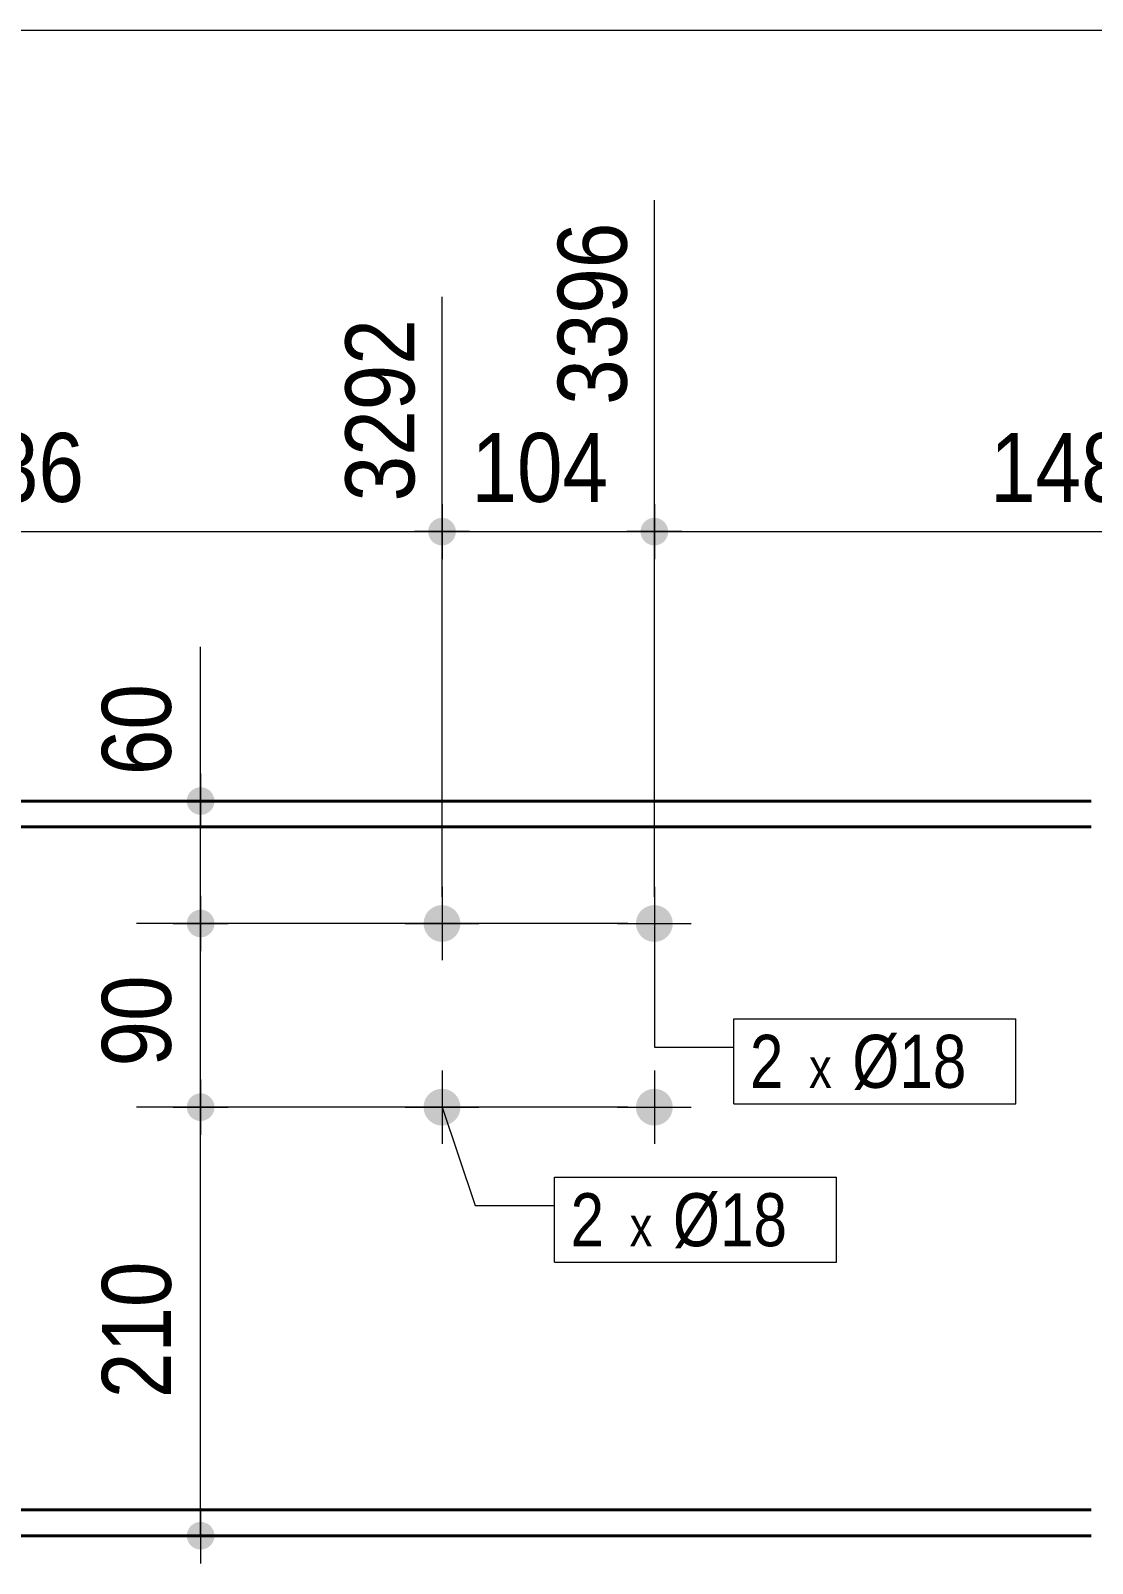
# Model space of a CAD drawing. Header units: millimetres. Extents: x 2 to 287, y 5 to 195.
# Drawn here: x 152.3 to 192.3, y 137.2 to 195 of the extents above; entities that cross this region are included whole.
import ezdxf

# ---------------------------------------------------------------- set-up
doc = ezdxf.new("R2010")
doc.units = ezdxf.units.MM
for name, color, linetype, lineweight in [('Boulon', 7, 'Continuous', 0), ('Cotation', 7, 'Continuous', 0), ('Désignation boulon', 3, 'Continuous', 0), ('Feuille dessin', 5, 'Continuous', 0), ('Piece', 2, 'Continuous', 0)]:
    doc.layers.add(name, color=color, linetype=linetype, lineweight=lineweight)
doc.styles.add('ARIAL', font='ARIAL.TTF')
doc.styles.add('COMIC_SANS_MS', font='COMIC.TTF')

# ---------------------------------------------------------------- blocks, each defined once
blk = doc.blocks.new('*A3')
at = {"layer": 'Boulon'}
for points in [[(175.082, 161.382), (175.085, 161.416), (175.089, 161.449), (175.095, 161.483), (175.102, 161.516), (175.111, 161.549), (175.122, 161.581), (175.134, 161.613), (175.148, 161.644), (175.163, 161.674), (175.18, 161.704), (175.198, 161.733), (175.218, 161.76), (175.238, 161.787), (175.261, 161.813), (175.284, 161.837), (175.309, 161.861), (175.334, 161.883), (175.361, 161.904), (175.389, 161.924), (175.418, 161.942), (175.447, 161.958), (175.478, 161.974), (175.509, 161.987), (175.54, 162), (175.573, 162.01), (175.605, 162.019), (175.639, 162.027), (175.672, 162.033), (175.706, 162.037), (175.74, 162.039), (175.774, 162.04), (175.808, 162.039), (175.841, 162.037), (175.875, 162.033), (175.909, 162.027), (175.942, 162.019), (175.975, 162.01), (176.007, 162), (176.039, 161.987), (176.07, 161.974), (176.1, 161.958), (176.129, 161.942), (176.158, 161.924), (176.186, 161.904), (176.213, 161.883), (176.239, 161.861), (176.263, 161.837), (176.287, 161.813), (176.309, 161.787), (176.33, 161.76), (176.349, 161.733), (176.367, 161.704), (176.384, 161.674), (176.399, 161.644), (176.413, 161.613), (176.425, 161.581), (176.436, 161.549), (176.445, 161.516), (176.453, 161.483), (176.458, 161.449), (176.463, 161.416), (176.465, 161.382), (176.466, 161.348), (176.465, 161.314), (176.463, 161.28), (176.458, 161.246), (176.453, 161.213), (176.445, 161.18), (176.436, 161.147), (176.425, 161.115), (176.413, 161.083), (176.399, 161.052), (176.384, 161.022), (176.367, 160.992), (176.349, 160.963), (176.33, 160.935), (176.309, 160.909), (176.287, 160.883), (176.263, 160.858), (176.239, 160.835), (176.213, 160.813), (176.186, 160.792), (176.158, 160.772), (176.129, 160.754), (176.1, 160.737), (176.07, 160.722), (176.039, 160.708), (176.007, 160.696), (175.975, 160.685), (175.942, 160.676), (175.909, 160.669), (175.875, 160.663), (175.841, 160.659), (175.808, 160.656), (175.774, 160.656), (175.74, 160.656), (175.706, 160.659), (175.672, 160.663), (175.639, 160.669), (175.605, 160.676), (175.573, 160.685), (175.54, 160.696), (175.509, 160.708), (175.478, 160.722), (175.447, 160.737), (175.418, 160.754), (175.389, 160.772), (175.361, 160.792), (175.334, 160.813), (175.309, 160.835), (175.284, 160.858), (175.261, 160.883), (175.238, 160.909), (175.218, 160.935), (175.198, 160.963), (175.18, 160.992), (175.163, 161.022), (175.148, 161.052), (175.134, 161.083), (175.122, 161.115), (175.111, 161.147), (175.102, 161.18), (175.095, 161.213), (175.089, 161.246), (175.085, 161.28), (175.082, 161.314), (175.081, 161.348)], [(175.082, 154.459), (175.085, 154.493), (175.089, 154.526), (175.095, 154.56), (175.102, 154.593), (175.111, 154.626), (175.122, 154.658), (175.134, 154.69), (175.148, 154.721), (175.163, 154.751), (175.18, 154.781), (175.198, 154.809), (175.218, 154.837), (175.238, 154.864), (175.261, 154.89), (175.284, 154.914), (175.309, 154.938), (175.334, 154.96), (175.361, 154.981), (175.389, 155), (175.418, 155.019), (175.447, 155.035), (175.478, 155.051), (175.509, 155.064), (175.54, 155.077), (175.573, 155.087), (175.605, 155.096), (175.639, 155.104), (175.672, 155.11), (175.706, 155.114), (175.74, 155.116), (175.774, 155.117), (175.808, 155.116), (175.841, 155.114), (175.875, 155.11), (175.909, 155.104), (175.942, 155.096), (175.975, 155.087), (176.007, 155.077), (176.039, 155.064), (176.07, 155.051), (176.1, 155.035), (176.129, 155.019), (176.158, 155), (176.186, 154.981), (176.213, 154.96), (176.239, 154.938), (176.263, 154.914), (176.287, 154.89), (176.309, 154.864), (176.33, 154.837), (176.349, 154.809), (176.367, 154.781), (176.384, 154.751), (176.399, 154.721), (176.413, 154.69), (176.425, 154.658), (176.436, 154.626), (176.445, 154.593), (176.453, 154.56), (176.458, 154.526), (176.463, 154.493), (176.465, 154.459), (176.466, 154.425), (176.465, 154.391), (176.463, 154.357), (176.458, 154.323), (176.453, 154.29), (176.445, 154.257), (176.436, 154.224), (176.425, 154.192), (176.413, 154.16), (176.399, 154.129), (176.384, 154.098), (176.367, 154.069), (176.349, 154.04), (176.33, 154.012), (176.309, 153.986), (176.287, 153.96), (176.263, 153.935), (176.239, 153.912), (176.213, 153.89), (176.186, 153.869), (176.158, 153.849), (176.129, 153.831), (176.1, 153.814), (176.07, 153.799), (176.039, 153.785), (176.007, 153.773), (175.975, 153.762), (175.942, 153.753), (175.909, 153.746), (175.875, 153.74), (175.841, 153.736), (175.808, 153.733), (175.774, 153.732), (175.74, 153.733), (175.706, 153.736), (175.672, 153.74), (175.639, 153.746), (175.605, 153.753), (175.573, 153.762), (175.54, 153.773), (175.509, 153.785), (175.478, 153.799), (175.447, 153.814), (175.418, 153.831), (175.389, 153.849), (175.361, 153.869), (175.334, 153.89), (175.309, 153.912), (175.284, 153.935), (175.261, 153.96), (175.238, 153.986), (175.218, 154.012), (175.198, 154.04), (175.18, 154.069), (175.163, 154.098), (175.148, 154.129), (175.134, 154.16), (175.122, 154.192), (175.111, 154.224), (175.102, 154.257), (175.095, 154.29), (175.089, 154.323), (175.085, 154.357), (175.082, 154.391), (175.081, 154.425)]]:
    blk.add_hatch(color=256, dxfattribs=at).paths.add_polyline_path(points, flags=17)
at = {"layer": 'Boulon', "linetype": 'Continuous', "lineweight": 0}
for p, q in [((175.774, 162.732), (175.774, 159.963)), ((174.389, 161.348), (177.158, 161.348)), ((175.774, 155.809), (175.774, 153.04)), ((174.389, 154.425), (177.158, 154.425))]:
    blk.add_line(p, q, dxfattribs=at)
blk = doc.blocks.new('*A4')
at = {"layer": 'Boulon'}
for points in [[(167.082, 161.382), (167.085, 161.416), (167.089, 161.449), (167.095, 161.483), (167.102, 161.516), (167.111, 161.549), (167.122, 161.581), (167.134, 161.613), (167.148, 161.644), (167.163, 161.674), (167.18, 161.704), (167.198, 161.733), (167.218, 161.76), (167.238, 161.787), (167.261, 161.813), (167.284, 161.837), (167.309, 161.861), (167.334, 161.883), (167.361, 161.904), (167.389, 161.924), (167.418, 161.942), (167.447, 161.958), (167.478, 161.974), (167.509, 161.987), (167.54, 162), (167.573, 162.01), (167.605, 162.019), (167.639, 162.027), (167.672, 162.033), (167.706, 162.037), (167.74, 162.039), (167.774, 162.04), (167.808, 162.039), (167.841, 162.037), (167.875, 162.033), (167.909, 162.027), (167.942, 162.019), (167.975, 162.01), (168.007, 162), (168.039, 161.987), (168.07, 161.974), (168.1, 161.958), (168.129, 161.942), (168.158, 161.924), (168.186, 161.904), (168.213, 161.883), (168.239, 161.861), (168.263, 161.837), (168.287, 161.813), (168.309, 161.787), (168.33, 161.76), (168.349, 161.733), (168.367, 161.704), (168.384, 161.674), (168.399, 161.644), (168.413, 161.613), (168.425, 161.581), (168.436, 161.549), (168.445, 161.516), (168.453, 161.483), (168.458, 161.449), (168.463, 161.416), (168.465, 161.382), (168.466, 161.348), (168.465, 161.314), (168.463, 161.28), (168.458, 161.246), (168.453, 161.213), (168.445, 161.18), (168.436, 161.147), (168.425, 161.115), (168.413, 161.083), (168.399, 161.052), (168.384, 161.022), (168.367, 160.992), (168.349, 160.963), (168.33, 160.935), (168.309, 160.909), (168.287, 160.883), (168.263, 160.858), (168.239, 160.835), (168.213, 160.813), (168.186, 160.792), (168.158, 160.772), (168.129, 160.754), (168.1, 160.737), (168.07, 160.722), (168.039, 160.708), (168.007, 160.696), (167.975, 160.685), (167.942, 160.676), (167.909, 160.669), (167.875, 160.663), (167.841, 160.659), (167.808, 160.656), (167.774, 160.656), (167.74, 160.656), (167.706, 160.659), (167.672, 160.663), (167.639, 160.669), (167.605, 160.676), (167.573, 160.685), (167.54, 160.696), (167.509, 160.708), (167.478, 160.722), (167.447, 160.737), (167.418, 160.754), (167.389, 160.772), (167.361, 160.792), (167.334, 160.813), (167.309, 160.835), (167.284, 160.858), (167.261, 160.883), (167.238, 160.909), (167.218, 160.935), (167.198, 160.963), (167.18, 160.992), (167.163, 161.022), (167.148, 161.052), (167.134, 161.083), (167.122, 161.115), (167.111, 161.147), (167.102, 161.18), (167.095, 161.213), (167.089, 161.246), (167.085, 161.28), (167.082, 161.314), (167.081, 161.348)], [(167.082, 154.459), (167.085, 154.493), (167.089, 154.526), (167.095, 154.56), (167.102, 154.593), (167.111, 154.626), (167.122, 154.658), (167.134, 154.69), (167.148, 154.721), (167.163, 154.751), (167.18, 154.781), (167.198, 154.809), (167.218, 154.837), (167.238, 154.864), (167.261, 154.89), (167.284, 154.914), (167.309, 154.938), (167.334, 154.96), (167.361, 154.981), (167.389, 155), (167.418, 155.019), (167.447, 155.035), (167.478, 155.051), (167.509, 155.064), (167.54, 155.077), (167.573, 155.087), (167.605, 155.096), (167.639, 155.104), (167.672, 155.11), (167.706, 155.114), (167.74, 155.116), (167.774, 155.117), (167.808, 155.116), (167.841, 155.114), (167.875, 155.11), (167.909, 155.104), (167.942, 155.096), (167.975, 155.087), (168.007, 155.077), (168.039, 155.064), (168.07, 155.051), (168.1, 155.035), (168.129, 155.019), (168.158, 155), (168.186, 154.981), (168.213, 154.96), (168.239, 154.938), (168.263, 154.914), (168.287, 154.89), (168.309, 154.864), (168.33, 154.837), (168.349, 154.809), (168.367, 154.781), (168.384, 154.751), (168.399, 154.721), (168.413, 154.69), (168.425, 154.658), (168.436, 154.626), (168.445, 154.593), (168.453, 154.56), (168.458, 154.526), (168.463, 154.493), (168.465, 154.459), (168.466, 154.425), (168.465, 154.391), (168.463, 154.357), (168.458, 154.323), (168.453, 154.29), (168.445, 154.257), (168.436, 154.224), (168.425, 154.192), (168.413, 154.16), (168.399, 154.129), (168.384, 154.098), (168.367, 154.069), (168.349, 154.04), (168.33, 154.012), (168.309, 153.986), (168.287, 153.96), (168.263, 153.935), (168.239, 153.912), (168.213, 153.89), (168.186, 153.869), (168.158, 153.849), (168.129, 153.831), (168.1, 153.814), (168.07, 153.799), (168.039, 153.785), (168.007, 153.773), (167.975, 153.762), (167.942, 153.753), (167.909, 153.746), (167.875, 153.74), (167.841, 153.736), (167.808, 153.733), (167.774, 153.732), (167.74, 153.733), (167.706, 153.736), (167.672, 153.74), (167.639, 153.746), (167.605, 153.753), (167.573, 153.762), (167.54, 153.773), (167.509, 153.785), (167.478, 153.799), (167.447, 153.814), (167.418, 153.831), (167.389, 153.849), (167.361, 153.869), (167.334, 153.89), (167.309, 153.912), (167.284, 153.935), (167.261, 153.96), (167.238, 153.986), (167.218, 154.012), (167.198, 154.04), (167.18, 154.069), (167.163, 154.098), (167.148, 154.129), (167.134, 154.16), (167.122, 154.192), (167.111, 154.224), (167.102, 154.257), (167.095, 154.29), (167.089, 154.323), (167.085, 154.357), (167.082, 154.391), (167.081, 154.425)]]:
    blk.add_hatch(color=256, dxfattribs=at).paths.add_polyline_path(points, flags=17)
at = {"layer": 'Boulon', "linetype": 'Continuous', "lineweight": 0}
for p, q in [((167.774, 162.732), (167.774, 159.963)), ((166.389, 161.348), (169.158, 161.348)), ((167.774, 155.809), (167.774, 153.04)), ((166.389, 154.425), (169.158, 154.425))]:
    blk.add_line(p, q, dxfattribs=at)
blk = doc.blocks.new('*A11')
at = {"layer": 'Piece', "color": 2, "linetype": 'Continuous', "lineweight": 40}
for p, q in [((192.224072, 165.963263), (151.323086, 165.963263)), ((192.224072, 164.98634), (151.323086, 164.98634)), ((192.224072, 139.247878), (151.323086, 139.247878)), ((151.323086, 138.270955), (192.224072, 138.270955))]:
    blk.add_line(p, q, dxfattribs=at)
blk = doc.blocks.new('*A23')
at = {"layer": 'Feuille dessin', "linetype": 'Continuous', "lineweight": 0}
blk.add_line((282, 195), (5, 195), dxfattribs=at)
blk = doc.blocks.new('*A34')
at = {"layer": 'Cotation'}
for points in [[(134.747, 175.598), (134.722, 175.6), (134.696, 175.603), (134.671, 175.607), (134.646, 175.613), (134.622, 175.62), (134.597, 175.628), (134.574, 175.637), (134.55, 175.647), (134.527, 175.659), (134.505, 175.671), (134.484, 175.685), (134.463, 175.699), (134.443, 175.715), (134.423, 175.732), (134.405, 175.749), (134.387, 175.768), (134.371, 175.787), (134.355, 175.807), (134.34, 175.828), (134.327, 175.85), (134.314, 175.872), (134.303, 175.895), (134.292, 175.918), (134.283, 175.942), (134.275, 175.966), (134.268, 175.991), (134.263, 176.016), (134.258, 176.041), (134.255, 176.066), (134.253, 176.092), (134.253, 176.117), (134.253, 176.143), (134.255, 176.168), (134.258, 176.193), (134.263, 176.219), (134.268, 176.243), (134.275, 176.268), (134.283, 176.292), (134.292, 176.316), (134.303, 176.339), (134.314, 176.362), (134.327, 176.384), (134.34, 176.406), (134.355, 176.427), (134.371, 176.447), (134.387, 176.466), (134.405, 176.485), (134.423, 176.502), (134.443, 176.519), (134.463, 176.535), (134.484, 176.549), (134.505, 176.563), (134.527, 176.576), (134.55, 176.587), (134.574, 176.598), (134.597, 176.607), (134.622, 176.615), (134.646, 176.622), (134.671, 176.627), (134.696, 176.631), (134.722, 176.635), (134.747, 176.636), (134.773, 176.637), (134.798, 176.636), (134.824, 176.635), (134.849, 176.631), (134.874, 176.627), (134.899, 176.622), (134.924, 176.615), (134.948, 176.607), (134.972, 176.598), (134.995, 176.587), (135.018, 176.576), (135.04, 176.563), (135.061, 176.549), (135.082, 176.535), (135.102, 176.519), (135.122, 176.502), (135.14, 176.485), (135.158, 176.466), (135.175, 176.447), (135.19, 176.427), (135.205, 176.406), (135.219, 176.384), (135.231, 176.362), (135.243, 176.339), (135.253, 176.316), (135.262, 176.292), (135.27, 176.268), (135.277, 176.243), (135.283, 176.219), (135.287, 176.193), (135.29, 176.168), (135.292, 176.143), (135.293, 176.117), (135.292, 176.092), (135.29, 176.066), (135.287, 176.041), (135.283, 176.016), (135.277, 175.991), (135.27, 175.966), (135.262, 175.942), (135.253, 175.918), (135.243, 175.895), (135.231, 175.872), (135.219, 175.85), (135.205, 175.828), (135.19, 175.807), (135.175, 175.787), (135.158, 175.768), (135.14, 175.749), (135.122, 175.732), (135.102, 175.715), (135.082, 175.699), (135.061, 175.685), (135.04, 175.671), (135.018, 175.659), (134.995, 175.647), (134.972, 175.637), (134.948, 175.628), (134.924, 175.62), (134.899, 175.613), (134.874, 175.607), (134.849, 175.603), (134.824, 175.6), (134.798, 175.598), (134.773, 175.597)], [(167.748, 175.598), (167.723, 175.6), (167.697, 175.603), (167.672, 175.607), (167.647, 175.613), (167.623, 175.62), (167.598, 175.628), (167.575, 175.637), (167.551, 175.647), (167.528, 175.659), (167.506, 175.671), (167.485, 175.685), (167.464, 175.699), (167.444, 175.715), (167.424, 175.732), (167.406, 175.749), (167.388, 175.768), (167.372, 175.787), (167.356, 175.807), (167.341, 175.828), (167.328, 175.85), (167.315, 175.872), (167.304, 175.895), (167.293, 175.918), (167.284, 175.942), (167.276, 175.966), (167.269, 175.991), (167.264, 176.016), (167.259, 176.041), (167.256, 176.066), (167.254, 176.092), (167.254, 176.117), (167.254, 176.143), (167.256, 176.168), (167.259, 176.193), (167.264, 176.219), (167.269, 176.243), (167.276, 176.268), (167.284, 176.292), (167.293, 176.316), (167.304, 176.339), (167.315, 176.362), (167.328, 176.384), (167.341, 176.406), (167.356, 176.427), (167.372, 176.447), (167.388, 176.466), (167.406, 176.485), (167.424, 176.502), (167.444, 176.519), (167.464, 176.535), (167.485, 176.549), (167.506, 176.563), (167.528, 176.576), (167.551, 176.587), (167.575, 176.598), (167.598, 176.607), (167.623, 176.615), (167.647, 176.622), (167.672, 176.627), (167.697, 176.631), (167.723, 176.635), (167.748, 176.636), (167.774, 176.637), (167.799, 176.636), (167.825, 176.635), (167.85, 176.631), (167.875, 176.627), (167.9, 176.622), (167.925, 176.615), (167.949, 176.607), (167.973, 176.598), (167.996, 176.587), (168.019, 176.576), (168.041, 176.563), (168.062, 176.549), (168.083, 176.535), (168.103, 176.519), (168.123, 176.502), (168.141, 176.485), (168.159, 176.466), (168.176, 176.447), (168.191, 176.427), (168.206, 176.406), (168.22, 176.384), (168.232, 176.362), (168.244, 176.339), (168.254, 176.316), (168.263, 176.292), (168.271, 176.268), (168.278, 176.243), (168.284, 176.219), (168.288, 176.193), (168.291, 176.168), (168.293, 176.143), (168.294, 176.117), (168.293, 176.092), (168.291, 176.066), (168.288, 176.041), (168.284, 176.016), (168.278, 175.991), (168.271, 175.966), (168.263, 175.942), (168.254, 175.918), (168.244, 175.895), (168.232, 175.872), (168.22, 175.85), (168.206, 175.828), (168.191, 175.807), (168.176, 175.787), (168.159, 175.768), (168.141, 175.749), (168.123, 175.732), (168.103, 175.715), (168.083, 175.699), (168.062, 175.685), (168.041, 175.671), (168.019, 175.659), (167.996, 175.647), (167.973, 175.637), (167.949, 175.628), (167.925, 175.62), (167.9, 175.613), (167.875, 175.607), (167.85, 175.603), (167.825, 175.6), (167.799, 175.598), (167.774, 175.597)]]:
    blk.add_hatch(color=256, dxfattribs=at).paths.add_polyline_path(points, flags=17)
at = {"layer": 'Cotation', "linetype": 'Continuous', "lineweight": 0}
for p, q in [((134.773, 162.348), (134.773, 188.611)), ((167.774, 162.348), (167.774, 184.971)), ((134.773, 177.157), (134.773, 175.077)), ((167.774, 177.157), (167.774, 175.077)), ((135.813, 176.117), (133.733, 176.117)), ((134.773, 176.117), (133.733, 176.117)), ((134.773, 176.117), (167.774, 176.117)), ((168.814, 176.117), (166.734, 176.117)), ((167.774, 176.117), (168.814, 176.117))]:
    blk.add_line(p, q, dxfattribs=at)
at = {"layer": 'Cotation'}
for p in [(134.773, 176.117), (167.774, 176.117)]:
    blk.add_point(p, dxfattribs=at)
at = {"layer": 'Cotation', "style": 'ARIAL', "width": 0.85}
blk.add_text('3292', height=2.6, rotation=90.00021, dxfattribs=at).set_placement((166.734, 177.257))
blk.add_text('1136', height=2.6, dxfattribs=at).set_placement((147.416, 177.237))
blk = doc.blocks.new('*A35')
at = {"layer": 'Cotation'}
for points in [[(167.748, 175.598), (167.723, 175.6), (167.697, 175.603), (167.672, 175.607), (167.647, 175.613), (167.623, 175.62), (167.598, 175.628), (167.575, 175.637), (167.551, 175.647), (167.528, 175.659), (167.506, 175.671), (167.485, 175.685), (167.464, 175.699), (167.444, 175.715), (167.424, 175.732), (167.406, 175.749), (167.388, 175.768), (167.372, 175.787), (167.356, 175.807), (167.341, 175.828), (167.328, 175.85), (167.315, 175.872), (167.304, 175.895), (167.293, 175.918), (167.284, 175.942), (167.276, 175.966), (167.269, 175.991), (167.264, 176.016), (167.259, 176.041), (167.256, 176.066), (167.254, 176.092), (167.254, 176.117), (167.254, 176.143), (167.256, 176.168), (167.259, 176.193), (167.264, 176.219), (167.269, 176.243), (167.276, 176.268), (167.284, 176.292), (167.293, 176.316), (167.304, 176.339), (167.315, 176.362), (167.328, 176.384), (167.341, 176.406), (167.356, 176.427), (167.372, 176.447), (167.388, 176.466), (167.406, 176.485), (167.424, 176.502), (167.444, 176.519), (167.464, 176.535), (167.485, 176.549), (167.506, 176.563), (167.528, 176.576), (167.551, 176.587), (167.575, 176.598), (167.598, 176.607), (167.623, 176.615), (167.647, 176.622), (167.672, 176.627), (167.697, 176.631), (167.723, 176.635), (167.748, 176.636), (167.774, 176.637), (167.799, 176.636), (167.825, 176.635), (167.85, 176.631), (167.875, 176.627), (167.9, 176.622), (167.925, 176.615), (167.949, 176.607), (167.973, 176.598), (167.996, 176.587), (168.019, 176.576), (168.041, 176.563), (168.062, 176.549), (168.083, 176.535), (168.103, 176.519), (168.123, 176.502), (168.141, 176.485), (168.159, 176.466), (168.176, 176.447), (168.191, 176.427), (168.206, 176.406), (168.22, 176.384), (168.232, 176.362), (168.244, 176.339), (168.254, 176.316), (168.263, 176.292), (168.271, 176.268), (168.278, 176.243), (168.284, 176.219), (168.288, 176.193), (168.291, 176.168), (168.293, 176.143), (168.294, 176.117), (168.293, 176.092), (168.291, 176.066), (168.288, 176.041), (168.284, 176.016), (168.278, 175.991), (168.271, 175.966), (168.263, 175.942), (168.254, 175.918), (168.244, 175.895), (168.232, 175.872), (168.22, 175.85), (168.206, 175.828), (168.191, 175.807), (168.176, 175.787), (168.159, 175.768), (168.141, 175.749), (168.123, 175.732), (168.103, 175.715), (168.083, 175.699), (168.062, 175.685), (168.041, 175.671), (168.019, 175.659), (167.996, 175.647), (167.973, 175.637), (167.949, 175.628), (167.925, 175.62), (167.9, 175.613), (167.875, 175.607), (167.85, 175.603), (167.825, 175.6), (167.799, 175.598), (167.774, 175.597)], [(175.748, 175.598), (175.723, 175.6), (175.697, 175.603), (175.672, 175.607), (175.647, 175.613), (175.623, 175.62), (175.598, 175.628), (175.575, 175.637), (175.551, 175.647), (175.528, 175.659), (175.506, 175.671), (175.485, 175.685), (175.464, 175.699), (175.444, 175.715), (175.424, 175.732), (175.406, 175.749), (175.388, 175.768), (175.372, 175.787), (175.356, 175.807), (175.341, 175.828), (175.328, 175.85), (175.315, 175.872), (175.304, 175.895), (175.293, 175.918), (175.284, 175.942), (175.276, 175.966), (175.269, 175.991), (175.264, 176.016), (175.259, 176.041), (175.256, 176.066), (175.254, 176.092), (175.254, 176.117), (175.254, 176.143), (175.256, 176.168), (175.259, 176.193), (175.264, 176.219), (175.269, 176.243), (175.276, 176.268), (175.284, 176.292), (175.293, 176.316), (175.304, 176.339), (175.315, 176.362), (175.328, 176.384), (175.341, 176.406), (175.356, 176.427), (175.372, 176.447), (175.388, 176.466), (175.406, 176.485), (175.424, 176.502), (175.444, 176.519), (175.464, 176.535), (175.485, 176.549), (175.506, 176.563), (175.528, 176.576), (175.551, 176.587), (175.575, 176.598), (175.598, 176.607), (175.623, 176.615), (175.647, 176.622), (175.672, 176.627), (175.697, 176.631), (175.723, 176.635), (175.748, 176.636), (175.774, 176.637), (175.799, 176.636), (175.825, 176.635), (175.85, 176.631), (175.875, 176.627), (175.9, 176.622), (175.925, 176.615), (175.949, 176.607), (175.973, 176.598), (175.996, 176.587), (176.019, 176.576), (176.041, 176.563), (176.062, 176.549), (176.083, 176.535), (176.103, 176.519), (176.123, 176.502), (176.141, 176.485), (176.159, 176.466), (176.176, 176.447), (176.191, 176.427), (176.206, 176.406), (176.22, 176.384), (176.232, 176.362), (176.244, 176.339), (176.254, 176.316), (176.263, 176.292), (176.271, 176.268), (176.278, 176.243), (176.284, 176.219), (176.288, 176.193), (176.291, 176.168), (176.293, 176.143), (176.294, 176.117), (176.293, 176.092), (176.291, 176.066), (176.288, 176.041), (176.284, 176.016), (176.278, 175.991), (176.271, 175.966), (176.263, 175.942), (176.254, 175.918), (176.244, 175.895), (176.232, 175.872), (176.22, 175.85), (176.206, 175.828), (176.191, 175.807), (176.176, 175.787), (176.159, 175.768), (176.141, 175.749), (176.123, 175.732), (176.103, 175.715), (176.083, 175.699), (176.062, 175.685), (176.041, 175.671), (176.019, 175.659), (175.996, 175.647), (175.973, 175.637), (175.949, 175.628), (175.925, 175.62), (175.9, 175.613), (175.875, 175.607), (175.85, 175.603), (175.825, 175.6), (175.799, 175.598), (175.774, 175.597)]]:
    blk.add_hatch(color=256, dxfattribs=at).paths.add_polyline_path(points, flags=17)
at = {"layer": 'Cotation', "linetype": 'Continuous', "lineweight": 0}
for p, q in [((175.774, 162.348), (175.774, 188.611)), ((167.774, 162.348), (167.774, 184.971)), ((167.774, 177.157), (167.774, 175.077)), ((175.774, 177.157), (175.774, 175.077)), ((168.814, 176.117), (166.734, 176.117)), ((167.774, 176.117), (166.734, 176.117)), ((167.774, 176.117), (175.774, 176.117)), ((176.814, 176.117), (174.734, 176.117)), ((175.774, 176.117), (176.814, 176.117))]:
    blk.add_line(p, q, dxfattribs=at)
at = {"layer": 'Cotation'}
for p in [(167.774, 176.117), (175.774, 176.117)]:
    blk.add_point(p, dxfattribs=at)
at = {"layer": 'Cotation', "style": 'ARIAL', "width": 0.85}
blk.add_text('3396', height=2.6, rotation=90.00021, dxfattribs=at).set_placement((174.734, 180.897))
blk.add_text('104', height=2.6, dxfattribs=at).set_placement((168.881, 177.237))
blk = doc.blocks.new('*A36')
at = {"layer": 'Cotation'}
for points in [[(175.748, 175.598), (175.723, 175.6), (175.697, 175.603), (175.672, 175.607), (175.647, 175.613), (175.623, 175.62), (175.598, 175.628), (175.575, 175.637), (175.551, 175.647), (175.528, 175.659), (175.506, 175.671), (175.485, 175.685), (175.464, 175.699), (175.444, 175.715), (175.424, 175.732), (175.406, 175.749), (175.388, 175.768), (175.372, 175.787), (175.356, 175.807), (175.341, 175.828), (175.328, 175.85), (175.315, 175.872), (175.304, 175.895), (175.293, 175.918), (175.284, 175.942), (175.276, 175.966), (175.269, 175.991), (175.264, 176.016), (175.259, 176.041), (175.256, 176.066), (175.254, 176.092), (175.254, 176.117), (175.254, 176.143), (175.256, 176.168), (175.259, 176.193), (175.264, 176.219), (175.269, 176.243), (175.276, 176.268), (175.284, 176.292), (175.293, 176.316), (175.304, 176.339), (175.315, 176.362), (175.328, 176.384), (175.341, 176.406), (175.356, 176.427), (175.372, 176.447), (175.388, 176.466), (175.406, 176.485), (175.424, 176.502), (175.444, 176.519), (175.464, 176.535), (175.485, 176.549), (175.506, 176.563), (175.528, 176.576), (175.551, 176.587), (175.575, 176.598), (175.598, 176.607), (175.623, 176.615), (175.647, 176.622), (175.672, 176.627), (175.697, 176.631), (175.723, 176.635), (175.748, 176.636), (175.774, 176.637), (175.799, 176.636), (175.825, 176.635), (175.85, 176.631), (175.875, 176.627), (175.9, 176.622), (175.925, 176.615), (175.949, 176.607), (175.973, 176.598), (175.996, 176.587), (176.019, 176.576), (176.041, 176.563), (176.062, 176.549), (176.083, 176.535), (176.103, 176.519), (176.123, 176.502), (176.141, 176.485), (176.159, 176.466), (176.176, 176.447), (176.191, 176.427), (176.206, 176.406), (176.22, 176.384), (176.232, 176.362), (176.244, 176.339), (176.254, 176.316), (176.263, 176.292), (176.271, 176.268), (176.278, 176.243), (176.284, 176.219), (176.288, 176.193), (176.291, 176.168), (176.293, 176.143), (176.294, 176.117), (176.293, 176.092), (176.291, 176.066), (176.288, 176.041), (176.284, 176.016), (176.278, 175.991), (176.271, 175.966), (176.263, 175.942), (176.254, 175.918), (176.244, 175.895), (176.232, 175.872), (176.22, 175.85), (176.206, 175.828), (176.191, 175.807), (176.176, 175.787), (176.159, 175.768), (176.141, 175.749), (176.123, 175.732), (176.103, 175.715), (176.083, 175.699), (176.062, 175.685), (176.041, 175.671), (176.019, 175.659), (175.996, 175.647), (175.973, 175.637), (175.949, 175.628), (175.925, 175.62), (175.9, 175.613), (175.875, 175.607), (175.85, 175.603), (175.825, 175.6), (175.799, 175.598), (175.774, 175.597)], [(208.749, 175.598), (208.724, 175.6), (208.698, 175.603), (208.673, 175.607), (208.648, 175.613), (208.624, 175.62), (208.599, 175.628), (208.576, 175.637), (208.552, 175.647), (208.529, 175.659), (208.507, 175.671), (208.486, 175.685), (208.465, 175.699), (208.445, 175.715), (208.425, 175.732), (208.407, 175.749), (208.389, 175.768), (208.373, 175.787), (208.357, 175.807), (208.342, 175.828), (208.329, 175.85), (208.316, 175.872), (208.304, 175.895), (208.294, 175.918), (208.285, 175.942), (208.277, 175.966), (208.27, 175.991), (208.265, 176.016), (208.26, 176.041), (208.257, 176.066), (208.255, 176.092), (208.255, 176.117), (208.255, 176.143), (208.257, 176.168), (208.26, 176.193), (208.265, 176.219), (208.27, 176.243), (208.277, 176.268), (208.285, 176.292), (208.294, 176.316), (208.304, 176.339), (208.316, 176.362), (208.329, 176.384), (208.342, 176.406), (208.357, 176.427), (208.373, 176.447), (208.389, 176.466), (208.407, 176.485), (208.425, 176.502), (208.445, 176.519), (208.465, 176.535), (208.486, 176.549), (208.507, 176.563), (208.529, 176.576), (208.552, 176.587), (208.576, 176.598), (208.599, 176.607), (208.624, 176.615), (208.648, 176.622), (208.673, 176.627), (208.698, 176.631), (208.724, 176.635), (208.749, 176.636), (208.775, 176.637), (208.8, 176.636), (208.826, 176.635), (208.851, 176.631), (208.876, 176.627), (208.901, 176.622), (208.926, 176.615), (208.95, 176.607), (208.974, 176.598), (208.997, 176.587), (209.02, 176.576), (209.042, 176.563), (209.063, 176.549), (209.084, 176.535), (209.104, 176.519), (209.124, 176.502), (209.142, 176.485), (209.16, 176.466), (209.177, 176.447), (209.192, 176.427), (209.207, 176.406), (209.221, 176.384), (209.233, 176.362), (209.245, 176.339), (209.255, 176.316), (209.264, 176.292), (209.272, 176.268), (209.279, 176.243), (209.285, 176.219), (209.289, 176.193), (209.292, 176.168), (209.294, 176.143), (209.295, 176.117), (209.294, 176.092), (209.292, 176.066), (209.289, 176.041), (209.285, 176.016), (209.279, 175.991), (209.272, 175.966), (209.264, 175.942), (209.255, 175.918), (209.245, 175.895), (209.233, 175.872), (209.221, 175.85), (209.207, 175.828), (209.192, 175.807), (209.177, 175.787), (209.16, 175.768), (209.142, 175.749), (209.124, 175.732), (209.104, 175.715), (209.084, 175.699), (209.063, 175.685), (209.042, 175.671), (209.02, 175.659), (208.997, 175.647), (208.974, 175.637), (208.95, 175.628), (208.926, 175.62), (208.901, 175.613), (208.876, 175.607), (208.851, 175.603), (208.826, 175.6), (208.8, 175.598), (208.775, 175.597)]]:
    blk.add_hatch(color=256, dxfattribs=at).paths.add_polyline_path(points, flags=17)
at = {"layer": 'Cotation', "linetype": 'Continuous', "lineweight": 0}
for p, q in [((175.774, 162.348), (175.774, 188.611)), ((208.775, 162.348), (208.775, 184.971)), ((175.774, 177.157), (175.774, 175.077)), ((208.775, 177.157), (208.775, 175.077)), ((176.814, 176.117), (174.734, 176.117)), ((175.774, 176.117), (174.734, 176.117)), ((175.774, 176.117), (208.775, 176.117)), ((209.815, 176.117), (207.735, 176.117)), ((208.775, 176.117), (209.815, 176.117))]:
    blk.add_line(p, q, dxfattribs=at)
at = {"layer": 'Cotation'}
for p in [(175.774, 176.117), (208.775, 176.117)]:
    blk.add_point(p, dxfattribs=at)
at = {"layer": 'Cotation', "style": 'ARIAL', "width": 0.85}
blk.add_text('4883', height=2.6, rotation=90.00021, dxfattribs=at).set_placement((207.735, 177.257))
blk.add_text('1487', height=2.6, dxfattribs=at).set_placement((188.417, 177.237))
blk = doc.blocks.new('*A46')
at = {"layer": 'Cotation'}
for points in [[(158.654, 153.905), (158.629, 153.907), (158.604, 153.91), (158.579, 153.915), (158.554, 153.92), (158.529, 153.927), (158.505, 153.935), (158.481, 153.944), (158.458, 153.955), (158.435, 153.966), (158.413, 153.979), (158.391, 153.992), (158.37, 154.007), (158.35, 154.023), (158.331, 154.04), (158.312, 154.057), (158.295, 154.076), (158.278, 154.095), (158.262, 154.115), (158.248, 154.136), (158.234, 154.157), (158.221, 154.18), (158.21, 154.202), (158.2, 154.226), (158.19, 154.25), (158.182, 154.274), (158.176, 154.298), (158.17, 154.323), (158.166, 154.349), (158.163, 154.374), (158.161, 154.399), (158.16, 154.425), (158.161, 154.45), (158.163, 154.476), (158.166, 154.501), (158.17, 154.526), (158.176, 154.551), (158.182, 154.576), (158.19, 154.6), (158.2, 154.624), (158.21, 154.647), (158.221, 154.67), (158.234, 154.692), (158.248, 154.714), (158.262, 154.735), (158.278, 154.755), (158.295, 154.774), (158.312, 154.792), (158.331, 154.81), (158.35, 154.827), (158.37, 154.842), (158.391, 154.857), (158.413, 154.871), (158.435, 154.883), (158.458, 154.895), (158.481, 154.905), (158.505, 154.914), (158.529, 154.922), (158.554, 154.929), (158.579, 154.935), (158.604, 154.939), (158.629, 154.942), (158.654, 154.944), (158.68, 154.945), (158.706, 154.944), (158.731, 154.942), (158.756, 154.939), (158.781, 154.935), (158.806, 154.929), (158.831, 154.922), (158.855, 154.914), (158.879, 154.905), (158.902, 154.895), (158.925, 154.883), (158.947, 154.871), (158.969, 154.857), (158.99, 154.842), (159.01, 154.827), (159.029, 154.81), (159.048, 154.792), (159.065, 154.774), (159.082, 154.755), (159.098, 154.735), (159.112, 154.714), (159.126, 154.692), (159.139, 154.67), (159.15, 154.647), (159.16, 154.624), (159.17, 154.6), (159.178, 154.576), (159.184, 154.551), (159.19, 154.526), (159.194, 154.501), (159.197, 154.476), (159.199, 154.45), (159.2, 154.425), (159.199, 154.399), (159.197, 154.374), (159.194, 154.349), (159.19, 154.323), (159.184, 154.298), (159.178, 154.274), (159.17, 154.25), (159.16, 154.226), (159.15, 154.202), (159.139, 154.18), (159.126, 154.157), (159.112, 154.136), (159.098, 154.115), (159.082, 154.095), (159.065, 154.076), (159.048, 154.057), (159.029, 154.04), (159.01, 154.023), (158.99, 154.007), (158.969, 153.992), (158.947, 153.979), (158.925, 153.966), (158.902, 153.955), (158.879, 153.944), (158.855, 153.935), (158.831, 153.927), (158.806, 153.92), (158.781, 153.915), (158.756, 153.91), (158.731, 153.907), (158.706, 153.905), (158.68, 153.905)], [(158.654, 137.752), (158.629, 137.753), (158.604, 137.757), (158.579, 137.761), (158.554, 137.767), (158.529, 137.773), (158.505, 137.781), (158.481, 137.791), (158.458, 137.801), (158.435, 137.812), (158.413, 137.825), (158.391, 137.839), (158.37, 137.853), (158.35, 137.869), (158.331, 137.886), (158.312, 137.903), (158.295, 137.922), (158.278, 137.941), (158.262, 137.961), (158.248, 137.982), (158.234, 138.004), (158.221, 138.026), (158.21, 138.049), (158.2, 138.072), (158.19, 138.096), (158.182, 138.12), (158.176, 138.145), (158.17, 138.17), (158.166, 138.195), (158.163, 138.22), (158.161, 138.245), (158.16, 138.271), (158.161, 138.296), (158.163, 138.322), (158.166, 138.347), (158.17, 138.372), (158.176, 138.397), (158.182, 138.422), (158.19, 138.446), (158.2, 138.47), (158.21, 138.493), (158.221, 138.516), (158.234, 138.538), (158.248, 138.56), (158.262, 138.581), (158.278, 138.601), (158.295, 138.62), (158.312, 138.639), (158.331, 138.656), (158.35, 138.673), (158.37, 138.689), (158.391, 138.703), (158.413, 138.717), (158.435, 138.73), (158.458, 138.741), (158.481, 138.751), (158.505, 138.761), (158.529, 138.769), (158.554, 138.775), (158.579, 138.781), (158.604, 138.785), (158.629, 138.788), (158.654, 138.79), (158.68, 138.791), (158.706, 138.79), (158.731, 138.788), (158.756, 138.785), (158.781, 138.781), (158.806, 138.775), (158.831, 138.769), (158.855, 138.761), (158.879, 138.751), (158.902, 138.741), (158.925, 138.73), (158.947, 138.717), (158.969, 138.703), (158.99, 138.689), (159.01, 138.673), (159.029, 138.656), (159.048, 138.639), (159.065, 138.62), (159.082, 138.601), (159.098, 138.581), (159.112, 138.56), (159.126, 138.538), (159.139, 138.516), (159.15, 138.493), (159.16, 138.47), (159.17, 138.446), (159.178, 138.422), (159.184, 138.397), (159.19, 138.372), (159.194, 138.347), (159.197, 138.322), (159.199, 138.296), (159.2, 138.271), (159.199, 138.245), (159.197, 138.22), (159.194, 138.195), (159.19, 138.17), (159.184, 138.145), (159.178, 138.12), (159.17, 138.096), (159.16, 138.072), (159.15, 138.049), (159.139, 138.026), (159.126, 138.004), (159.112, 137.982), (159.098, 137.961), (159.082, 137.941), (159.065, 137.922), (159.048, 137.903), (159.029, 137.886), (159.01, 137.869), (158.99, 137.853), (158.969, 137.839), (158.947, 137.825), (158.925, 137.812), (158.902, 137.801), (158.879, 137.791), (158.855, 137.781), (158.831, 137.773), (158.806, 137.767), (158.781, 137.761), (158.756, 137.757), (158.731, 137.753), (158.706, 137.752), (158.68, 137.751)]]:
    blk.add_hatch(color=256, dxfattribs=at).paths.add_polyline_path(points, flags=17)
at = {"layer": 'Cotation', "linetype": 'Continuous', "lineweight": 0}
for p, q in [((158.68, 155.465), (158.68, 153.385)), ((158.68, 154.425), (158.68, 155.465)), ((174.774, 154.425), (156.26, 154.425)), ((157.64, 154.425), (159.72, 154.425)), ((158.68, 138.271), (158.68, 154.425)), ((158.68, 139.311), (158.68, 137.231)), ((166.774, 138.271), (156.26, 138.271)), ((157.64, 138.271), (159.72, 138.271)), ((158.68, 138.271), (158.68, 137.231))]:
    blk.add_line(p, q, dxfattribs=at)
at = {"layer": 'Cotation'}
for p in [(158.68, 154.425), (158.68, 138.271)]:
    blk.add_point(p, dxfattribs=at)
at = {"layer": 'Cotation', "style": 'ARIAL', "width": 0.85}
blk.add_text('210', height=2.6, rotation=90.00021, dxfattribs=at).set_placement((157.56, 143.455))
blk = doc.blocks.new('*A47')
at = {"layer": 'Cotation'}
for points in [[(158.654, 160.829), (158.629, 160.83), (158.604, 160.834), (158.579, 160.838), (158.554, 160.843), (158.529, 160.85), (158.505, 160.858), (158.481, 160.867), (158.458, 160.878), (158.435, 160.889), (158.413, 160.902), (158.391, 160.916), (158.37, 160.93), (158.35, 160.946), (158.331, 160.963), (158.312, 160.98), (158.295, 160.999), (158.278, 161.018), (158.262, 161.038), (158.248, 161.059), (158.234, 161.081), (158.221, 161.103), (158.21, 161.126), (158.2, 161.149), (158.19, 161.173), (158.182, 161.197), (158.176, 161.222), (158.17, 161.246), (158.166, 161.272), (158.163, 161.297), (158.161, 161.322), (158.16, 161.348), (158.161, 161.373), (158.163, 161.399), (158.166, 161.424), (158.17, 161.449), (158.176, 161.474), (158.182, 161.499), (158.19, 161.523), (158.2, 161.547), (158.21, 161.57), (158.221, 161.593), (158.234, 161.615), (158.248, 161.637), (158.262, 161.658), (158.278, 161.678), (158.295, 161.697), (158.312, 161.716), (158.331, 161.733), (158.35, 161.75), (158.37, 161.766), (158.391, 161.78), (158.413, 161.794), (158.435, 161.806), (158.458, 161.818), (158.481, 161.828), (158.505, 161.837), (158.529, 161.845), (158.554, 161.852), (158.579, 161.858), (158.604, 161.862), (158.629, 161.865), (158.654, 161.867), (158.68, 161.868), (158.706, 161.867), (158.731, 161.865), (158.756, 161.862), (158.781, 161.858), (158.806, 161.852), (158.831, 161.845), (158.855, 161.837), (158.879, 161.828), (158.902, 161.818), (158.925, 161.806), (158.947, 161.794), (158.969, 161.78), (158.99, 161.766), (159.01, 161.75), (159.029, 161.733), (159.048, 161.716), (159.065, 161.697), (159.082, 161.678), (159.098, 161.658), (159.112, 161.637), (159.126, 161.615), (159.139, 161.593), (159.15, 161.57), (159.16, 161.547), (159.17, 161.523), (159.178, 161.499), (159.184, 161.474), (159.19, 161.449), (159.194, 161.424), (159.197, 161.399), (159.199, 161.373), (159.2, 161.348), (159.199, 161.322), (159.197, 161.297), (159.194, 161.272), (159.19, 161.246), (159.184, 161.222), (159.178, 161.197), (159.17, 161.173), (159.16, 161.149), (159.15, 161.126), (159.139, 161.103), (159.126, 161.081), (159.112, 161.059), (159.098, 161.038), (159.082, 161.018), (159.065, 160.999), (159.048, 160.98), (159.029, 160.963), (159.01, 160.946), (158.99, 160.93), (158.969, 160.916), (158.947, 160.902), (158.925, 160.889), (158.902, 160.878), (158.879, 160.867), (158.855, 160.858), (158.831, 160.85), (158.806, 160.843), (158.781, 160.838), (158.756, 160.834), (158.731, 160.83), (158.706, 160.829), (158.68, 160.828)], [(158.654, 153.905), (158.629, 153.907), (158.604, 153.91), (158.579, 153.915), (158.554, 153.92), (158.529, 153.927), (158.505, 153.935), (158.481, 153.944), (158.458, 153.955), (158.435, 153.966), (158.413, 153.979), (158.391, 153.992), (158.37, 154.007), (158.35, 154.023), (158.331, 154.04), (158.312, 154.057), (158.295, 154.076), (158.278, 154.095), (158.262, 154.115), (158.248, 154.136), (158.234, 154.157), (158.221, 154.18), (158.21, 154.202), (158.2, 154.226), (158.19, 154.25), (158.182, 154.274), (158.176, 154.298), (158.17, 154.323), (158.166, 154.349), (158.163, 154.374), (158.161, 154.399), (158.16, 154.425), (158.161, 154.45), (158.163, 154.476), (158.166, 154.501), (158.17, 154.526), (158.176, 154.551), (158.182, 154.576), (158.19, 154.6), (158.2, 154.624), (158.21, 154.647), (158.221, 154.67), (158.234, 154.692), (158.248, 154.714), (158.262, 154.735), (158.278, 154.755), (158.295, 154.774), (158.312, 154.792), (158.331, 154.81), (158.35, 154.827), (158.37, 154.842), (158.391, 154.857), (158.413, 154.871), (158.435, 154.883), (158.458, 154.895), (158.481, 154.905), (158.505, 154.914), (158.529, 154.922), (158.554, 154.929), (158.579, 154.935), (158.604, 154.939), (158.629, 154.942), (158.654, 154.944), (158.68, 154.945), (158.706, 154.944), (158.731, 154.942), (158.756, 154.939), (158.781, 154.935), (158.806, 154.929), (158.831, 154.922), (158.855, 154.914), (158.879, 154.905), (158.902, 154.895), (158.925, 154.883), (158.947, 154.871), (158.969, 154.857), (158.99, 154.842), (159.01, 154.827), (159.029, 154.81), (159.048, 154.792), (159.065, 154.774), (159.082, 154.755), (159.098, 154.735), (159.112, 154.714), (159.126, 154.692), (159.139, 154.67), (159.15, 154.647), (159.16, 154.624), (159.17, 154.6), (159.178, 154.576), (159.184, 154.551), (159.19, 154.526), (159.194, 154.501), (159.197, 154.476), (159.199, 154.45), (159.2, 154.425), (159.199, 154.399), (159.197, 154.374), (159.194, 154.349), (159.19, 154.323), (159.184, 154.298), (159.178, 154.274), (159.17, 154.25), (159.16, 154.226), (159.15, 154.202), (159.139, 154.18), (159.126, 154.157), (159.112, 154.136), (159.098, 154.115), (159.082, 154.095), (159.065, 154.076), (159.048, 154.057), (159.029, 154.04), (159.01, 154.023), (158.99, 154.007), (158.969, 153.992), (158.947, 153.979), (158.925, 153.966), (158.902, 153.955), (158.879, 153.944), (158.855, 153.935), (158.831, 153.927), (158.806, 153.92), (158.781, 153.915), (158.756, 153.91), (158.731, 153.907), (158.706, 153.905), (158.68, 153.905)]]:
    blk.add_hatch(color=256, dxfattribs=at).paths.add_polyline_path(points, flags=17)
at = {"layer": 'Cotation', "linetype": 'Continuous', "lineweight": 0}
for p, q in [((158.68, 162.388), (158.68, 160.308)), ((158.68, 161.348), (158.68, 162.388)), ((174.774, 161.348), (156.26, 161.348)), ((157.64, 161.348), (159.72, 161.348)), ((158.68, 154.425), (158.68, 161.348)), ((158.68, 155.465), (158.68, 153.385)), ((174.774, 154.425), (156.26, 154.425)), ((157.64, 154.425), (159.72, 154.425)), ((158.68, 154.425), (158.68, 153.385))]:
    blk.add_line(p, q, dxfattribs=at)
at = {"layer": 'Cotation'}
for p in [(158.68, 161.348), (158.68, 154.425)]:
    blk.add_point(p, dxfattribs=at)
at = {"layer": 'Cotation', "style": 'ARIAL', "width": 0.85}
blk.add_text('90', height=2.6, rotation=90.00021, dxfattribs=at).set_placement((157.56, 155.958))
blk = doc.blocks.new('*A48')
at = {"layer": 'Cotation'}
for points in [[(158.654, 165.444), (158.629, 165.446), (158.604, 165.449), (158.579, 165.453), (158.554, 165.459), (158.529, 165.466), (158.505, 165.474), (158.481, 165.483), (158.458, 165.493), (158.435, 165.505), (158.413, 165.517), (158.391, 165.531), (158.37, 165.546), (158.35, 165.561), (158.331, 165.578), (158.312, 165.596), (158.295, 165.614), (158.278, 165.633), (158.262, 165.653), (158.248, 165.674), (158.234, 165.696), (158.221, 165.718), (158.21, 165.741), (158.2, 165.764), (158.19, 165.788), (158.182, 165.812), (158.176, 165.837), (158.17, 165.862), (158.166, 165.887), (158.163, 165.912), (158.161, 165.938), (158.16, 165.963), (158.161, 165.989), (158.163, 166.014), (158.166, 166.04), (158.17, 166.065), (158.176, 166.09), (158.182, 166.114), (158.19, 166.138), (158.2, 166.162), (158.21, 166.186), (158.221, 166.208), (158.234, 166.231), (158.248, 166.252), (158.262, 166.273), (158.278, 166.293), (158.295, 166.312), (158.312, 166.331), (158.331, 166.349), (158.35, 166.365), (158.37, 166.381), (158.391, 166.396), (158.413, 166.409), (158.435, 166.422), (158.458, 166.433), (158.481, 166.444), (158.505, 166.453), (158.529, 166.461), (158.554, 166.468), (158.579, 166.473), (158.604, 166.478), (158.629, 166.481), (158.654, 166.483), (158.68, 166.483), (158.706, 166.483), (158.731, 166.481), (158.756, 166.478), (158.781, 166.473), (158.806, 166.468), (158.831, 166.461), (158.855, 166.453), (158.879, 166.444), (158.902, 166.433), (158.925, 166.422), (158.947, 166.409), (158.969, 166.396), (158.99, 166.381), (159.01, 166.365), (159.029, 166.349), (159.048, 166.331), (159.065, 166.312), (159.082, 166.293), (159.098, 166.273), (159.112, 166.252), (159.126, 166.231), (159.139, 166.208), (159.15, 166.186), (159.16, 166.162), (159.17, 166.138), (159.178, 166.114), (159.184, 166.09), (159.19, 166.065), (159.194, 166.04), (159.197, 166.014), (159.199, 165.989), (159.2, 165.963), (159.199, 165.938), (159.197, 165.912), (159.194, 165.887), (159.19, 165.862), (159.184, 165.837), (159.178, 165.812), (159.17, 165.788), (159.16, 165.764), (159.15, 165.741), (159.139, 165.718), (159.126, 165.696), (159.112, 165.674), (159.098, 165.653), (159.082, 165.633), (159.065, 165.614), (159.048, 165.596), (159.029, 165.578), (159.01, 165.561), (158.99, 165.546), (158.969, 165.531), (158.947, 165.517), (158.925, 165.505), (158.902, 165.493), (158.879, 165.483), (158.855, 165.474), (158.831, 165.466), (158.806, 165.459), (158.781, 165.453), (158.756, 165.449), (158.731, 165.446), (158.706, 165.444), (158.68, 165.443)], [(158.654, 160.829), (158.629, 160.83), (158.604, 160.834), (158.579, 160.838), (158.554, 160.843), (158.529, 160.85), (158.505, 160.858), (158.481, 160.867), (158.458, 160.878), (158.435, 160.889), (158.413, 160.902), (158.391, 160.916), (158.37, 160.93), (158.35, 160.946), (158.331, 160.963), (158.312, 160.98), (158.295, 160.999), (158.278, 161.018), (158.262, 161.038), (158.248, 161.059), (158.234, 161.081), (158.221, 161.103), (158.21, 161.126), (158.2, 161.149), (158.19, 161.173), (158.182, 161.197), (158.176, 161.222), (158.17, 161.246), (158.166, 161.272), (158.163, 161.297), (158.161, 161.322), (158.16, 161.348), (158.161, 161.373), (158.163, 161.399), (158.166, 161.424), (158.17, 161.449), (158.176, 161.474), (158.182, 161.499), (158.19, 161.523), (158.2, 161.547), (158.21, 161.57), (158.221, 161.593), (158.234, 161.615), (158.248, 161.637), (158.262, 161.658), (158.278, 161.678), (158.295, 161.697), (158.312, 161.716), (158.331, 161.733), (158.35, 161.75), (158.37, 161.766), (158.391, 161.78), (158.413, 161.794), (158.435, 161.806), (158.458, 161.818), (158.481, 161.828), (158.505, 161.837), (158.529, 161.845), (158.554, 161.852), (158.579, 161.858), (158.604, 161.862), (158.629, 161.865), (158.654, 161.867), (158.68, 161.868), (158.706, 161.867), (158.731, 161.865), (158.756, 161.862), (158.781, 161.858), (158.806, 161.852), (158.831, 161.845), (158.855, 161.837), (158.879, 161.828), (158.902, 161.818), (158.925, 161.806), (158.947, 161.794), (158.969, 161.78), (158.99, 161.766), (159.01, 161.75), (159.029, 161.733), (159.048, 161.716), (159.065, 161.697), (159.082, 161.678), (159.098, 161.658), (159.112, 161.637), (159.126, 161.615), (159.139, 161.593), (159.15, 161.57), (159.16, 161.547), (159.17, 161.523), (159.178, 161.499), (159.184, 161.474), (159.19, 161.449), (159.194, 161.424), (159.197, 161.399), (159.199, 161.373), (159.2, 161.348), (159.199, 161.322), (159.197, 161.297), (159.194, 161.272), (159.19, 161.246), (159.184, 161.222), (159.178, 161.197), (159.17, 161.173), (159.16, 161.149), (159.15, 161.126), (159.139, 161.103), (159.126, 161.081), (159.112, 161.059), (159.098, 161.038), (159.082, 161.018), (159.065, 160.999), (159.048, 160.98), (159.029, 160.963), (159.01, 160.946), (158.99, 160.93), (158.969, 160.916), (158.947, 160.902), (158.925, 160.889), (158.902, 160.878), (158.879, 160.867), (158.855, 160.858), (158.831, 160.85), (158.806, 160.843), (158.781, 160.838), (158.756, 160.834), (158.731, 160.83), (158.706, 160.829), (158.68, 160.828)]]:
    blk.add_hatch(color=256, dxfattribs=at).paths.add_polyline_path(points, flags=17)
at = {"layer": 'Cotation', "linetype": 'Continuous', "lineweight": 0}
for p, q in [((158.68, 165.963), (158.68, 171.77)), ((158.68, 165.963), (158.68, 171.77)), ((158.68, 167.003), (158.68, 164.923)), ((166.774, 165.963), (156.26, 165.963)), ((157.64, 165.963), (159.72, 165.963)), ((158.68, 161.348), (158.68, 165.963)), ((158.68, 162.388), (158.68, 160.308)), ((174.774, 161.348), (156.26, 161.348)), ((157.64, 161.348), (159.72, 161.348)), ((158.68, 161.348), (158.68, 160.308))]:
    blk.add_line(p, q, dxfattribs=at)
at = {"layer": 'Cotation'}
for p in [(158.68, 165.963), (158.68, 161.348)]:
    blk.add_point(p, dxfattribs=at)
at = {"layer": 'Cotation', "style": 'ARIAL', "width": 0.85}
blk.add_text('60', height=2.6, rotation=90.00021, dxfattribs=at).set_placement((157.56, 166.938))
blk = doc.blocks.new('*A55')
at = {"layer": 'Désignation boulon', "linetype": 'Continuous', "lineweight": 0}
for p, q in [((175.773579, 161.347878), (175.773579, 156.685212)), ((178.773579, 157.751878), (189.389204, 157.751878)), ((178.773579, 154.551878), (178.773579, 157.751878)), ((189.389204, 154.551878), (189.389204, 157.751878)), ((175.773579, 156.685212), (178.773579, 156.685212)), ((178.773579, 154.551878), (189.389204, 154.551878))]:
    blk.add_line(p, q, dxfattribs=at)
at = {"layer": 'Désignation boulon', "style": 'COMIC_SANS_MS', "width": 0.85}
for s, height, p in [('2', 2, (179.373579, 155.151878)), ('Ø18', 2, (183.232173, 155.151878)), ('x', 1.5, (181.601509, 155.151878))]:
    blk.add_text(s, height=height, dxfattribs=at).set_placement(p)
blk = doc.blocks.new('*A56')
at = {"layer": 'Désignation boulon', "linetype": 'Continuous', "lineweight": 0}
for p, q in [((167.773579, 154.424802), (169.016179, 150.715535)), ((172.016179, 151.782202), (182.631804, 151.782202)), ((172.016179, 148.582202), (172.016179, 151.782202)), ((182.631804, 148.582202), (182.631804, 151.782202)), ((169.016179, 150.715535), (172.016179, 150.715535)), ((172.016179, 148.582202), (182.631804, 148.582202))]:
    blk.add_line(p, q, dxfattribs=at)
at = {"layer": 'Désignation boulon', "style": 'COMIC_SANS_MS', "width": 0.85}
for s, height, p in [('2', 2, (172.616179, 149.182202)), ('Ø18', 2, (176.474773, 149.182202)), ('x', 1.5, (174.844109, 149.182202))]:
    blk.add_text(s, height=height, dxfattribs=at).set_placement(p)

msp = doc.modelspace()

# ---------------------------------------------------------------- block references
at = {"lineweight": 0}
for name in ['*A23', '*A34', '*A35', '*A36', '*A48', '*A11', '*A47', '*A4', '*A3', '*A55', '*A46', '*A56']:
    msp.add_blockref(name, (0, 0), dxfattribs=at)

doc.saveas('drawing.dxf')
